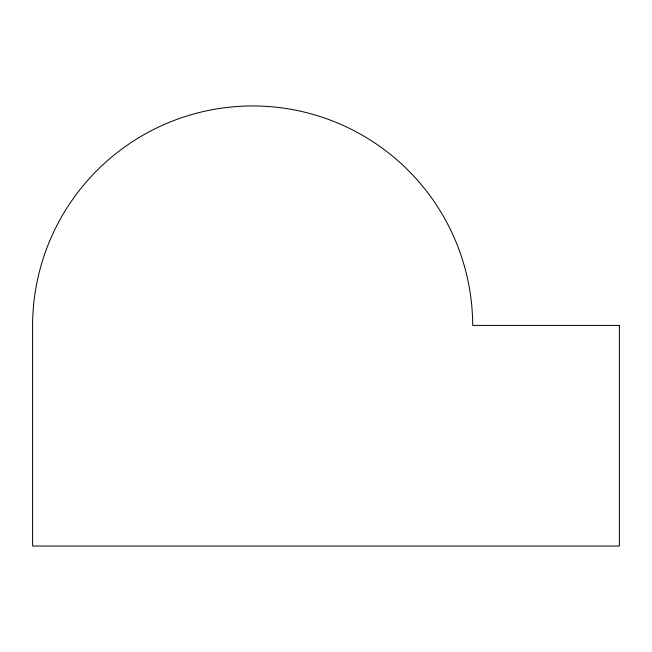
<?xml version="1.0" encoding="UTF-8"?>
<svg xmlns="http://www.w3.org/2000/svg" width="652" height="652" viewBox="0 0 652 652"><rect width="100%" height="100%" fill="white"/><g stroke="black" fill="none" stroke-linecap="round" stroke-linejoin="round"><path stroke-width="0.98" d="M619.4 325.413L472.7 325.413A220.05 220.05 0 0 0 252.65 105.95A220.05 220.05 0 0 0 32.6 325.413L32.6 546.05L619.4 546.05L619.4 325.413"/></g></svg>
